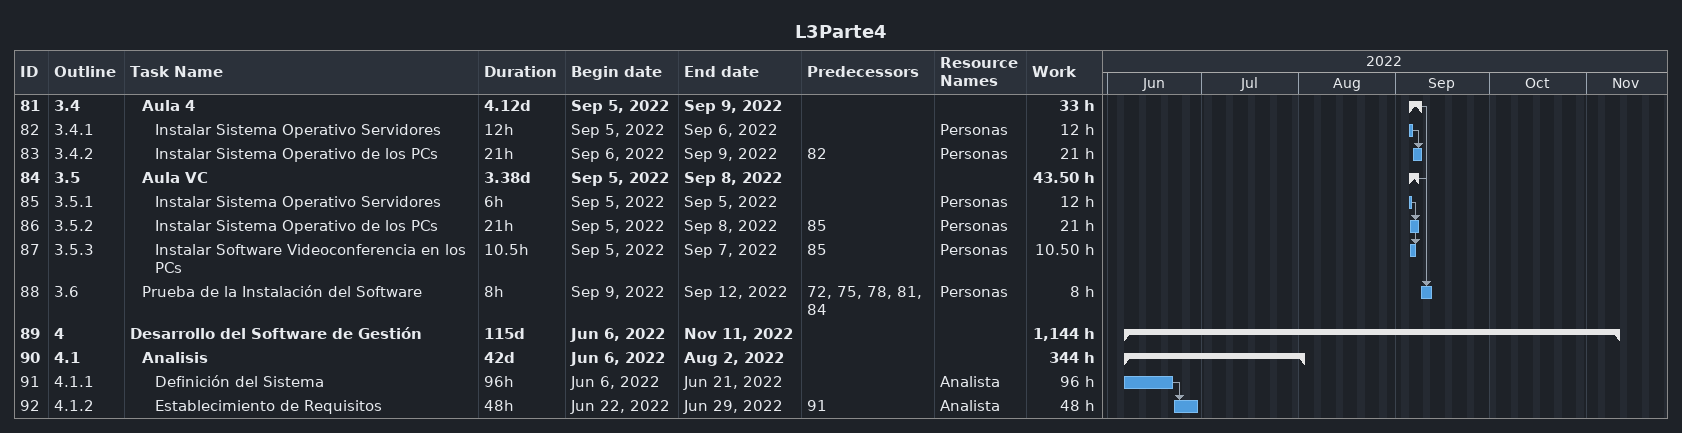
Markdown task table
L3Parte4

| ID | WBS | Task | Duration | Start | Finish | Predecessors | Resources | Work (h) |
|---|---|---|---|---|---|---|---|---|
| 81 | 3.4 | **Aula 4** | 4.12d | 2022-09-05 | 2022-09-09 |  |  | 33 |
| 82 | 3.4.1 | Instalar Sistema Operativo Servidores | 12h | 2022-09-05 | 2022-09-06 |  | Personas | 12 |
| 83 | 3.4.2 | Instalar Sistema Operativo de los PCs | 21h | 2022-09-06 | 2022-09-09 | 82 | Personas | 21 |
| 84 | 3.5 | **Aula VC** | 3.38d | 2022-09-05 | 2022-09-08 |  |  | 43.50 |
| 85 | 3.5.1 | Instalar Sistema Operativo Servidores | 6h | 2022-09-05 | 2022-09-05 |  | Personas | 12 |
| 86 | 3.5.2 | Instalar Sistema Operativo de los PCs | 21h | 2022-09-05 | 2022-09-08 | 85 | Personas | 21 |
| 87 | 3.5.3 | Instalar Software Videoconferencia en los PCs | 10.5h | 2022-09-05 | 2022-09-07 | 85 | Personas | 10.50 |
| 88 | 3.6 | Prueba de la Instalación del Software | 8h | 2022-09-09 | 2022-09-12 | 72, 75, 78, 81, 84 | Personas | 8 |
| 89 | 4 | **Desarrollo del Software de Gestión** | 115d | 2022-06-06 | 2022-11-11 |  |  | 1144 |
| 90 | 4.1 | **Analisis** | 42d | 2022-06-06 | 2022-08-02 |  |  | 344 |
| 91 | 4.1.1 | Definición del Sistema | 96h | 2022-06-06 | 2022-06-21 |  | Analista | 96 |
| 92 | 4.1.2 | Establecimiento de Requisitos | 48h | 2022-06-22 | 2022-06-29 | 91 | Analista | 48 |
